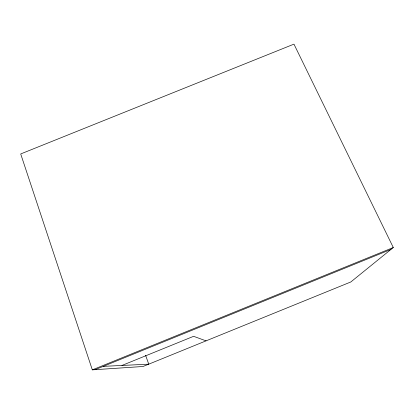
<?xml version="1.0" encoding="UTF-8"?>
<svg xmlns="http://www.w3.org/2000/svg" width="414" height="414" viewBox="0 0 414 414"><rect width="100%" height="100%" fill="white"/><g stroke="black" fill="none" stroke-linecap="round" stroke-linejoin="round"><path stroke-width="0.62" d="M393.3 247.525L350.829 281.965L143.021 366.499L92.322 369.862L20.7 153.946L293.956 44.138L393.3 247.525L92.322 369.862M95.101 369.676L390.976 249.409M121.933 365.459L193.607 336.313L206.053 340.862M103.283 366.354L148.755 364.165L145.583 355.284"/></g></svg>
